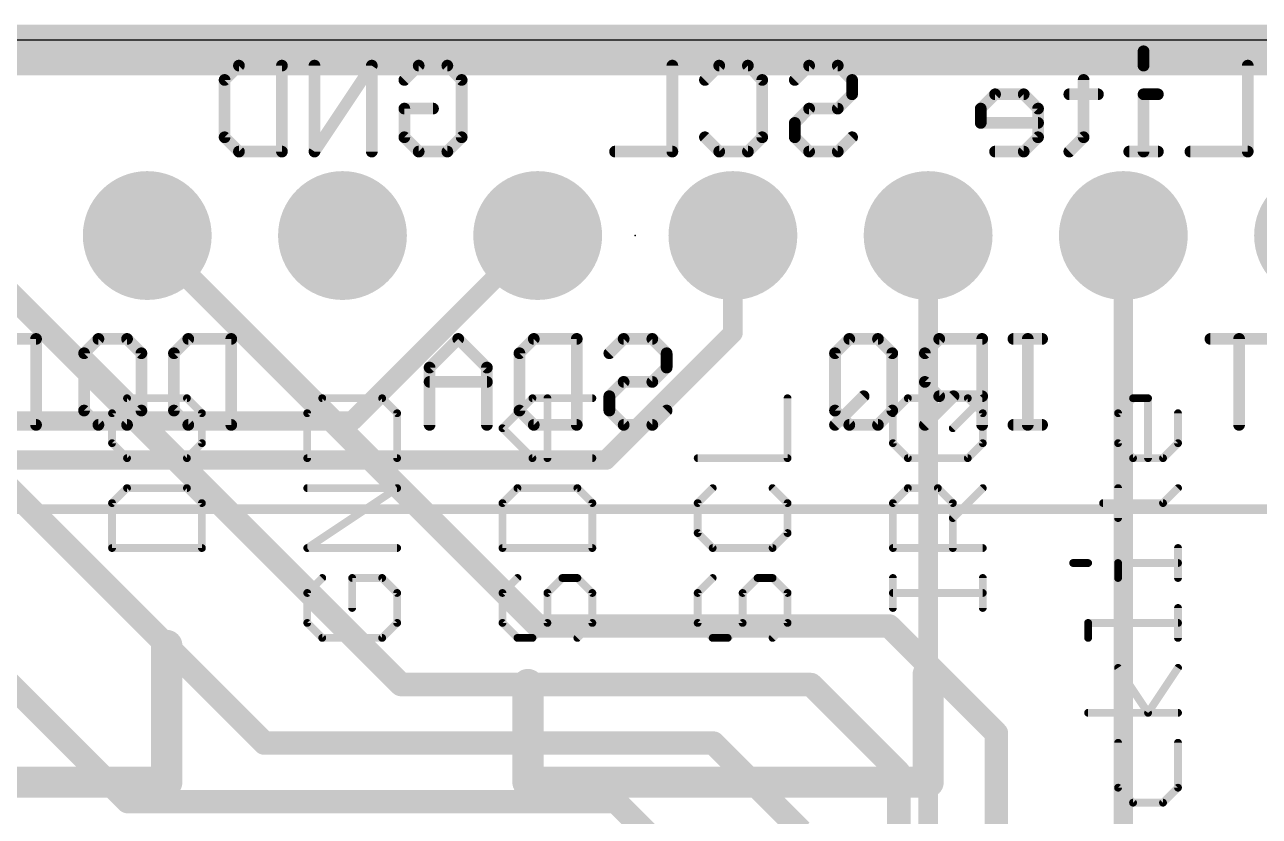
# Model space of a CAD drawing. Extents: x -31.2 to 31.2, y -41.1 to 40.8.
# Drawn here: x -7.94 to 8.12, y 30.54 to 40.84 of the extents above; entities that cross this region are included whole.
import ezdxf

# ---------------------------------------------------------------- set-up
doc = ezdxf.new("R2010")
doc.units = 0
for name, color, linetype in [('1', 12, 'CONTINUOUS'), ('16', 132, 'CONTINUOUS'), ('17', 110, 'CONTINUOUS'), ('20', 53, 'CONTINUOUS'), ('21', 40, 'CONTINUOUS'), ('22', 6, 'CONTINUOUS'), ('23', 40, 'CONTINUOUS'), ('51', 253, 'CONTINUOUS')]:
    doc.layers.add(name, color=color, linetype=linetype)

# ---------------------------------------------------------------- blocks, each defined once
blk = doc.blocks.new('RECT')
blk.add_solid([(-0.5, -0.5), (0.5, -0.5), (-0.5, 0.5), (0.5, 0.5)])
blk = doc.blocks.new('ROUNDP')
at = {"const_width": 0.5}
blk.add_lwpolyline([(0, -0.25, 1), (0, 0.25, 1), (0, -0.25)], format="xyb", dxfattribs=at)

msp = doc.modelspace()

# ---------------------------------------------------------------- linework, layer by layer
at = {"layer": '1'}
for points, const_width in [([(25.4, 40.64), (-25.4, 40.64)], 0.4064), ([(-13.97, 38.1), (-6.604, 30.734)], 0.3048), ([(-11.43, 38.1), (-4.826, 31.496)], 0.3048), ([(-8.89, 38.1), (-3.048, 32.258)], 0.3048), ([(-6.35, 38.1), (-1.27, 33.02)], 0.3048), ([(6.35, 28.768), (6.35, 38.1)], 0.254), ([(-1.27, 33.02), (3.302, 33.02)], 0.3048), ([(3.302, 33.02), (4.699, 31.623)], 0.3048), ([(-3.048, 32.258), (2.286, 32.258)], 0.3048), ([(2.286, 32.258), (3.429, 31.115)], 0.3048), ([(-4.826, 31.496), (1.016, 31.496)], 0.3048), ([(1.016, 31.496), (2.159, 30.353)], 0.3048), ([(4.699, 31.623), (4.699, 23.5712)], 0.3048), ([(3.429, 31.115), (3.429, 23.5712)], 0.3048), ([(-6.604, 30.734), (-0.254, 30.734)], 0.3048), ([(-0.254, 30.734), (0.889, 29.591)], 0.3048)]:
    msp.add_lwpolyline(points, dxfattribs=dict(at, const_width=const_width))
for points, const_width in [([(-6.2961, 38.1539, 1), (-6.4039, 38.0461)], 0.1524), ([(6.4135, 38.1, 1), (6.2865, 38.1)], 0.127), ([(-1.27, 33.0962, 1), (-1.27, 32.9438)], 0.1524), ([(-1.3239, 32.9661, 1), (-1.2161, 33.0739)], 0.1524), ([(3.3559, 33.0739, 1), (3.2481, 32.9661)], 0.1524), ([(3.302, 32.9438, 1), (3.302, 33.0962)], 0.1524), ([(-3.048, 32.3342, 1), (-3.048, 32.1818)], 0.1524), ([(-3.1019, 32.2041, 1), (-2.9941, 32.3119)], 0.1524), ([(2.3399, 32.3119, 1), (2.2321, 32.2041)], 0.1524), ([(2.286, 32.1818, 1), (2.286, 32.3342)], 0.1524), ([(-4.826, 31.5722, 1), (-4.826, 31.4198)], 0.1524), ([(1.0699, 31.5499, 1), (0.9621, 31.4421)], 0.1524), ([(1.016, 31.4198, 1), (1.016, 31.5722)], 0.1524), ([(4.7752, 31.623, 1), (4.6228, 31.623)], 0.1524), ([(4.6451, 31.5691, 1), (4.7529, 31.6769)], 0.1524), ([(-4.8799, 31.4421, 1), (-4.7721, 31.5499)], 0.1524), ([(3.5052, 31.115, 1), (3.3528, 31.115)], 0.1524), ([(3.3751, 31.0611, 1), (3.4829, 31.1689)], 0.1524), ([(-6.604, 30.8102, 1), (-6.604, 30.6578)], 0.1524), ([(-6.6579, 30.6801, 1), (-6.5501, 30.7879)], 0.1524), ([(-0.2001, 30.7879, 1), (-0.3079, 30.6801)], 0.1524), ([(-0.254, 30.6578, 1), (-0.254, 30.8102)], 0.1524)]:
    msp.add_lwpolyline(points, format="xyb", dxfattribs=dict(at, const_width=const_width))
at = {"layer": '16'}
for points, const_width in [([(25.4, 40.386), (-25.4, 40.386)], 0.4064), ([(-1.27, 38.1), (-3.683, 35.687)], 0.254), ([(1.27, 38.1), (1.27, 36.83)], 0.254), ([(3.81, 7.62), (3.81, 38.1)], 0.254), ([(6.35, 18.415), (6.35, 38.1)], 0.254), ([(1.27, 36.83), (-0.381, 35.179)], 0.254), ([(-3.683, 35.687), (-19.177, 35.687)], 0.254), ([(-0.381, 35.179), (-18.923, 35.179)], 0.254)]:
    msp.add_lwpolyline(points, dxfattribs=dict(at, const_width=const_width))
at = {"layer": '16', "const_width": 0.127}
for points in [[(-1.2251, 38.0551, 1), (-1.3149, 38.1449)], [(1.3335, 38.1, 1), (1.2065, 38.1)], [(3.8735, 38.1, 1), (3.7465, 38.1)], [(6.4135, 38.1, 1), (6.2865, 38.1)], [(1.3149, 36.7851, 1), (1.2251, 36.8749)], [(1.2065, 36.83, 1), (1.3335, 36.83)], [(-3.7279, 35.7319, 1), (-3.6381, 35.6421)], [(-3.683, 35.6235, 1), (-3.683, 35.7505)], [(-0.4259, 35.2239, 1), (-0.3361, 35.1341)], [(-0.381, 35.1155, 1), (-0.381, 35.2425)]]:
    msp.add_lwpolyline(points, format="xyb", dxfattribs=at)
at = {"layer": '20'}
msp.add_line((28.702, 40.64), (-28.702, 40.64), dxfattribs=at)
at = {"layer": '21'}
for points, const_width in [([(-6.8082, 35.7881), (-6.6133, 35.983)], 0.1016), ([(-6.6133, 35.983), (-5.8337, 35.983)], 0.1016), ([(-5.8337, 35.2034), (-6.6133, 35.983)], 0.1016), ([(-5.8337, 35.983), (-5.6388, 35.7881)], 0.1016), ([(-4.0733, 35.983), (-4.2682, 35.7881)], 0.1016), ([(-3.2937, 35.983), (-4.0733, 35.983)], 0.1016), ([(-3.0988, 35.7881), (-3.2937, 35.983)], 0.1016), ([(-1.7282, 35.5932), (-1.3384, 35.983)], 0.1016), ([(-1.3384, 35.983), (-0.5588, 35.983)], 0.1016), ([(-1.1435, 35.2034), (-1.1435, 35.983)], 0.1016), ([(1.9812, 35.2034), (1.9812, 35.983)], 0.1016), ([(3.3518, 35.7881), (3.5467, 35.983)], 0.1016), ([(3.5467, 35.983), (4.3263, 35.983)], 0.1016), ([(4.1314, 35.5932), (4.5212, 35.983)], 0.1016), ([(4.3263, 35.983), (4.5212, 35.7881)], 0.1016), ([(6.2816, 35.7881), (6.4765, 35.983)], 0.1016), ([(6.4765, 35.983), (6.6714, 35.983)], 0.1016), ([(6.6714, 35.983), (6.6714, 35.2034)], 0.1016), ([(-6.8082, 35.3983), (-6.8082, 35.7881)], 0.1016), ([(-5.6388, 35.7881), (-5.6388, 35.3983)], 0.1016), ([(-4.2682, 35.7881), (-4.2682, 35.2034)], 0.1016), ([(-3.0988, 35.2034), (-3.0988, 35.7881)], 0.1016), ([(3.3518, 35.3983), (3.3518, 35.7881)], 0.1016), ([(4.5212, 35.7881), (4.5212, 35.3983)], 0.1016), ([(6.2816, 35.3983), (6.2816, 35.7881)], 0.1016), ([(7.0612, 35.7881), (7.0612, 35.3983)], 0.1016), ([(-1.3384, 35.2034), (-1.7282, 35.5932)], 0.1016), ([(-6.6133, 35.2034), (-6.8082, 35.3983)], 0.1016), ([(-5.6388, 35.3983), (-5.8337, 35.2034)], 0.1016), ([(3.5467, 35.2034), (3.3518, 35.3983)], 0.1016), ([(4.5212, 35.3983), (4.3263, 35.2034)], 0.1016), ([(6.4765, 35.2034), (6.2816, 35.3983)], 0.1016), ([(7.0612, 35.3983), (6.8663, 35.2034)], 0.1016), ([(-5.8337, 35.2034), (-6.6133, 35.2034)], 0.1016), ([(-4.2682, 35.2034), (-3.0988, 35.2034)], 0.1016), ([(-0.5588, 35.2034), (-1.3384, 35.2034)], 0.1016), ([(0.8118, 35.2034), (1.9812, 35.2034)], 0.1016), ([(4.3263, 35.2034), (3.5467, 35.2034)], 0.1016), ([(6.8663, 35.2034), (6.4765, 35.2034)], 0.1016), ([(-6.6133, 34.8136), (-6.8082, 34.6187)], 0.1016), ([(-5.8337, 34.8136), (-6.6133, 34.8136)], 0.1016), ([(-5.6388, 34.6187), (-5.8337, 34.8136)], 0.1016), ([(-4.2682, 34.034), (-3.0988, 34.8136)], 0.1016), ([(-3.0988, 34.8136), (-4.2682, 34.8136)], 0.1016), ([(-1.5333, 34.8136), (-1.7282, 34.6187)], 0.1016), ([(-0.7537, 34.8136), (-1.5333, 34.8136)], 0.1016), ([(-0.5588, 34.6187), (-0.7537, 34.8136)], 0.1016), ([(1.0067, 34.8136), (0.8118, 34.6187)], 0.1016), ([(1.9812, 34.6187), (1.7863, 34.8136)], 0.1016), ([(3.3518, 34.6187), (3.5467, 34.8136)], 0.1016), ([(3.5467, 34.8136), (3.9365, 34.8136)], 0.1016), ([(3.9365, 34.8136), (4.1314, 34.6187)], 0.1016), ([(4.1314, 34.4238), (4.5212, 34.8136)], 0.1016), ([(6.2816, 34.4238), (6.2816, 34.8136)], 0.1016), ([(6.8663, 34.6187), (7.0612, 34.8136)], 0.1016), ([(-6.8082, 34.6187), (-6.8082, 34.034)], 0.1016), ([(-5.6388, 34.034), (-5.6388, 34.6187)], 0.1016), ([(-1.7282, 34.6187), (-1.7282, 34.034)], 0.1016), ([(-0.5588, 34.034), (-0.5588, 34.6187)], 0.1016), ([(0.8118, 34.6187), (0.8118, 34.2289)], 0.1016), ([(1.9812, 34.2289), (1.9812, 34.6187)], 0.1016), ([(3.3518, 34.034), (3.3518, 34.6187)], 0.1016), ([(4.1314, 34.6187), (4.1314, 34.034)], 0.1016), ([(6.0867, 34.6187), (6.8663, 34.6187)], 0.1016), ([(0.8118, 34.2289), (1.0067, 34.034)], 0.1016), ([(1.7863, 34.034), (1.9812, 34.2289)], 0.1016), ([(-6.8082, 34.034), (-5.6388, 34.034)], 0.1016), ([(-3.0988, 34.034), (-4.2682, 34.034)], 0.1016), ([(-1.7282, 34.034), (-0.5588, 34.034)], 0.1016), ([(1.0067, 34.034), (1.7863, 34.034)], 0.1016), ([(4.5212, 34.034), (3.3518, 34.034)], 0.1016), ([(7.0612, 33.6442), (7.0612, 34.034)], 0.1016), ([(5.6969, 33.8391), (5.8918, 33.8391)], 0.1016), ([(6.2816, 33.6442), (6.2816, 33.8391)], 0.1016), ([(6.2816, 33.8391), (7.0612, 33.8391)], 0.1016), ([(-4.0733, 33.6442), (-4.2682, 33.4493)], 0.1016), ([(-3.2937, 33.6442), (-3.6835, 33.6442)], 0.1016), ([(-3.6835, 33.6442), (-3.6835, 33.2544)], 0.1016), ([(-3.0988, 33.4493), (-3.2937, 33.6442)], 0.1016), ([(-1.5333, 33.6442), (-1.7282, 33.4493)], 0.1016), ([(-1.1435, 33.4493), (-0.9486, 33.6442)], 0.1016), ([(-0.9486, 33.6442), (-0.7537, 33.6442)], 0.1016), ([(-0.7537, 33.6442), (-0.5588, 33.4493)], 0.1016), ([(1.0067, 33.6442), (0.8118, 33.4493)], 0.1016), ([(1.3965, 33.4493), (1.5914, 33.6442)], 0.1016), ([(1.5914, 33.6442), (1.7863, 33.6442)], 0.1016), ([(1.7863, 33.6442), (1.9812, 33.4493)], 0.1016), ([(3.3518, 33.2544), (3.3518, 33.6442)], 0.1016), ([(4.5212, 33.2544), (4.5212, 33.6442)], 0.1016), ([(-4.2682, 33.4493), (-4.2682, 33.0595)], 0.1016), ([(-3.0988, 33.0595), (-3.0988, 33.4493)], 0.1016), ([(-1.7282, 33.4493), (-1.7282, 33.0595)], 0.1016), ([(-1.1435, 33.0595), (-1.1435, 33.4493)], 0.1016), ([(-0.5588, 33.4493), (-0.5588, 33.0595)], 0.1016), ([(0.8118, 33.4493), (0.8118, 33.0595)], 0.1016), ([(1.3965, 33.0595), (1.3965, 33.4493)], 0.1016), ([(1.9812, 33.4493), (1.9812, 33.0595)], 0.1016), ([(4.5212, 33.4493), (3.3518, 33.4493)], 0.1016), ([(7.0612, 32.8646), (7.0612, 33.2544)], 0.1016), ([(-4.2682, 33.0595), (-4.0733, 32.8646)], 0.1016), ([(-3.2937, 32.8646), (-3.0988, 33.0595)], 0.1016), ([(-1.7282, 33.0595), (-1.5333, 32.8646)], 0.1016), ([(-1.3384, 32.8646), (-1.1435, 33.0595)], 0.1016), ([(-0.5588, 33.0595), (-0.7537, 32.8646)], 0.1016), ([(0.8118, 33.0595), (1.0067, 32.8646)], 0.1016), ([(1.2016, 32.8646), (1.3965, 33.0595)], 0.1016), ([(1.9812, 33.0595), (1.7863, 32.8646)], 0.1016), ([(5.8918, 32.8646), (5.8918, 33.0595)], 0.1016), ([(5.8918, 33.0595), (7.0612, 33.0595)], 0.1016), ([(-6.096, 30.988), (-6.096, 32.766)], 0.4064), ([(-4.0733, 32.8646), (-3.2937, 32.8646)], 0.1016), ([(-1.5333, 32.8646), (-1.3384, 32.8646)], 0.1016), ([(1.0067, 32.8646), (1.2016, 32.8646)], 0.1016), ([(-1.397, 32.258), (-1.397, 30.988)], 0.4064), ([(3.81, 30.988), (3.81, 32.385)], 0.4064), ([(6.6714, 31.8901), (6.2816, 32.4748)], 0.1016), ([(7.0612, 32.4748), (6.6714, 31.8901)], 0.1016), ([(7.0612, 31.8901), (5.8918, 31.8901)], 0.1016), ([(6.2816, 31.5003), (6.2816, 30.9156)], 0.1016), ([(7.0612, 30.9156), (7.0612, 31.5003)], 0.1016), ([(-24.13, 30.988), (-6.096, 30.988)], 0.4064), ([(-1.397, 30.988), (3.81, 30.988)], 0.4064), ([(6.2816, 30.9156), (6.4765, 30.7207)], 0.1016), ([(6.8663, 30.7207), (7.0612, 30.9156)], 0.1016), ([(6.4765, 30.7207), (6.8663, 30.7207)], 0.1016)]:
    msp.add_lwpolyline(points, dxfattribs=dict(at, const_width=const_width))
for points, const_width in [([(-6.5953, 36.001, 1), (-6.6313, 35.965)], 0.0508), ([(-6.6133, 36.0084, 1), (-6.6133, 35.9576)], 0.0508), ([(-6.5953, 35.965, 1), (-6.6313, 36.001)], 0.0508), ([(-5.8157, 36.001, 1), (-5.8517, 35.965)], 0.0508), ([(-5.8337, 35.9576, 1), (-5.8337, 36.0084)], 0.0508), ([(-4.0733, 36.0084, 1), (-4.0733, 35.9576)], 0.0508), ([(-4.0553, 35.965, 1), (-4.0913, 36.001)], 0.0508), ([(-3.2757, 36.001, 1), (-3.3117, 35.965)], 0.0508), ([(-3.2937, 35.9576, 1), (-3.2937, 36.0084)], 0.0508), ([(-1.3384, 36.0084, 1), (-1.3384, 35.9576)], 0.0508), ([(-1.3204, 35.965, 1), (-1.3564, 36.001)], 0.0508), ([(-1.1181, 35.983, 1), (-1.1689, 35.983)], 0.0508), ([(-0.5588, 35.9576, 1), (-0.5588, 36.0084)], 0.0508), ([(2.0066, 35.983, 1), (1.9558, 35.983)], 0.0508), ([(3.5467, 36.0084, 1), (3.5467, 35.9576)], 0.0508), ([(3.5647, 35.965, 1), (3.5287, 36.001)], 0.0508), ([(4.3443, 36.001, 1), (4.3083, 35.965)], 0.0508), ([(4.3263, 35.9576, 1), (4.3263, 36.0084)], 0.0508), ([(4.5392, 35.965, 1), (4.5032, 36.001)], 0.0508), ([(6.4765, 36.0084, 1), (6.4765, 35.9576)], 0.0508), ([(6.4945, 35.965, 1), (6.4585, 36.0009)], 0.0508), ([(6.6968, 35.983, 1), (6.646, 35.983)], 0.0508), ([(6.6714, 35.9576, 1), (6.6714, 36.0084)], 0.0508), ([(-6.8262, 35.8061, 1), (-6.7902, 35.7701)], 0.0508), ([(-6.7828, 35.7881, 1), (-6.8336, 35.7881)], 0.0508), ([(-5.6134, 35.7881, 1), (-5.6642, 35.7881)], 0.0508), ([(-5.6568, 35.7701, 1), (-5.6208, 35.8061)], 0.0508), ([(-4.2862, 35.8061, 1), (-4.2502, 35.7701)], 0.0508), ([(-4.2428, 35.7881, 1), (-4.2936, 35.7881)], 0.0508), ([(-3.0734, 35.7881, 1), (-3.1242, 35.7881)], 0.0508), ([(-3.1168, 35.7701, 1), (-3.0808, 35.8061)], 0.0508), ([(3.3338, 35.8061, 1), (3.3698, 35.7701)], 0.0508), ([(3.3772, 35.7881, 1), (3.3264, 35.7881)], 0.0508), ([(4.5466, 35.7881, 1), (4.4958, 35.7881)], 0.0508), ([(4.5032, 35.7701, 1), (4.5392, 35.8061)], 0.0508), ([(6.307, 35.7881, 1), (6.2562, 35.7881)], 0.0508), ([(6.2636, 35.806, 1), (6.2996, 35.7701)], 0.0508), ([(7.0866, 35.7881, 1), (7.0358, 35.7881)], 0.0508), ([(-1.7102, 35.6112, 1), (-1.7462, 35.5752)], 0.0508), ([(-1.7462, 35.6112, 1), (-1.7102, 35.5752)], 0.0508), ([(4.1134, 35.6112, 1), (4.1494, 35.5752)], 0.0508), ([(-6.7902, 35.4163, 1), (-6.8262, 35.3803)], 0.0508), ([(-6.8336, 35.3983, 1), (-6.7828, 35.3983)], 0.0508), ([(-5.6642, 35.3983, 1), (-5.6134, 35.3983)], 0.0508), ([(-5.6208, 35.3803, 1), (-5.6568, 35.4163)], 0.0508), ([(3.3698, 35.4163, 1), (3.3338, 35.3803)], 0.0508), ([(3.3264, 35.3983, 1), (3.3772, 35.3983)], 0.0508), ([(4.4958, 35.3983, 1), (4.5466, 35.3983)], 0.0508), ([(4.5392, 35.3803, 1), (4.5032, 35.4163)], 0.0508), ([(6.2996, 35.4162, 1), (6.2636, 35.3803)], 0.0508), ([(6.2562, 35.3983, 1), (6.307, 35.3983)], 0.0508), ([(7.0358, 35.3983, 1), (7.0866, 35.3983)], 0.0508), ([(7.0792, 35.3803, 1), (7.0432, 35.4162)], 0.0508), ([(-6.6133, 35.2288, 1), (-6.6133, 35.178)], 0.0508), ([(-6.6313, 35.1854, 1), (-6.5953, 35.2214)], 0.0508), ([(-5.8517, 35.2214, 1), (-5.8157, 35.1854)], 0.0508), ([(-5.8517, 35.1854, 1), (-5.8157, 35.2214)], 0.0508), ([(-5.8337, 35.178, 1), (-5.8337, 35.2288)], 0.0508), ([(-4.2682, 35.2288, 1), (-4.2682, 35.178)], 0.0508), ([(-4.2936, 35.2034, 1), (-4.2428, 35.2034)], 0.0508), ([(-3.1242, 35.2034, 1), (-3.0734, 35.2034)], 0.0508), ([(-3.0988, 35.178, 1), (-3.0988, 35.2288)], 0.0508), ([(-1.3384, 35.2288, 1), (-1.3384, 35.178)], 0.0508), ([(-1.3564, 35.1854, 1), (-1.3204, 35.2214)], 0.0508), ([(-1.1689, 35.2034, 1), (-1.1181, 35.2034)], 0.0508), ([(-0.5588, 35.178, 1), (-0.5588, 35.2288)], 0.0508), ([(0.8118, 35.2288, 1), (0.8118, 35.178)], 0.0508), ([(1.9558, 35.2034, 1), (2.0066, 35.2034)], 0.0508), ([(1.9812, 35.178, 1), (1.9812, 35.2288)], 0.0508), ([(3.5467, 35.2288, 1), (3.5467, 35.178)], 0.0508), ([(3.5287, 35.1854, 1), (3.5647, 35.2214)], 0.0508), ([(4.3083, 35.2214, 1), (4.3443, 35.1854)], 0.0508), ([(4.3263, 35.178, 1), (4.3263, 35.2288)], 0.0508), ([(6.4765, 35.2288, 1), (6.4765, 35.178)], 0.0508), ([(6.4585, 35.1854, 1), (6.4945, 35.2213)], 0.0508), ([(6.646, 35.2034, 1), (6.6968, 35.2034)], 0.0508), ([(6.8483, 35.2213, 1), (6.8843, 35.1854)], 0.0508), ([(6.8663, 35.178, 1), (6.8663, 35.2288)], 0.0508), ([(-6.6133, 34.839, 1), (-6.6133, 34.7882)], 0.0508), ([(-6.5953, 34.7956, 1), (-6.6313, 34.8316)], 0.0508), ([(-5.8157, 34.8316, 1), (-5.8517, 34.7956)], 0.0508), ([(-5.8337, 34.7882, 1), (-5.8337, 34.839)], 0.0508), ([(-4.2682, 34.839, 1), (-4.2682, 34.7882)], 0.0508), ([(-3.0847, 34.7925, 1), (-3.1129, 34.8347)], 0.0508), ([(-3.0988, 34.7882, 1), (-3.0988, 34.839)], 0.0508), ([(-1.5333, 34.839, 1), (-1.5333, 34.7882)], 0.0508), ([(-1.5153, 34.7956, 1), (-1.5513, 34.8316)], 0.0508), ([(-0.7357, 34.8316, 1), (-0.7717, 34.7956)], 0.0508), ([(-0.7537, 34.7882, 1), (-0.7537, 34.839)], 0.0508), ([(1.0247, 34.7956, 1), (0.9887, 34.8316)], 0.0508), ([(1.8043, 34.8316, 1), (1.7683, 34.7956)], 0.0508), ([(3.5467, 34.839, 1), (3.5467, 34.7882)], 0.0508), ([(3.5647, 34.7956, 1), (3.5287, 34.8316)], 0.0508), ([(3.9545, 34.8316, 1), (3.9185, 34.7956)], 0.0508), ([(3.9365, 34.7882, 1), (3.9365, 34.839)], 0.0508), ([(4.5392, 34.7956, 1), (4.5032, 34.8316)], 0.0508), ([(6.307, 34.8136, 1), (6.2562, 34.8136)], 0.0508), ([(7.0792, 34.7956, 1), (7.0432, 34.8315)], 0.0508), ([(-6.8262, 34.6367, 1), (-6.7902, 34.6007)], 0.0508), ([(-6.7828, 34.6187, 1), (-6.8336, 34.6187)], 0.0508), ([(-5.6134, 34.6187, 1), (-5.6642, 34.6187)], 0.0508), ([(-5.6568, 34.6007, 1), (-5.6208, 34.6367)], 0.0508), ([(-1.7462, 34.6367, 1), (-1.7102, 34.6007)], 0.0508), ([(-1.7028, 34.6187, 1), (-1.7536, 34.6187)], 0.0508), ([(-0.5334, 34.6187, 1), (-0.5842, 34.6187)], 0.0508), ([(-0.5768, 34.6007, 1), (-0.5408, 34.6367)], 0.0508), ([(0.7938, 34.6367, 1), (0.8298, 34.6007)], 0.0508), ([(0.8372, 34.6187, 1), (0.7864, 34.6187)], 0.0508), ([(2.0066, 34.6187, 1), (1.9558, 34.6187)], 0.0508), ([(1.9632, 34.6007, 1), (1.9992, 34.6367)], 0.0508), ([(3.3338, 34.6367, 1), (3.3698, 34.6007)], 0.0508), ([(3.3772, 34.6187, 1), (3.3264, 34.6187)], 0.0508), ([(4.1568, 34.6187, 1), (4.106, 34.6187)], 0.0508), ([(4.1134, 34.6007, 1), (4.1494, 34.6367)], 0.0508), ([(6.0867, 34.6441, 1), (6.0867, 34.5933)], 0.0508), ([(6.8483, 34.6366, 1), (6.8843, 34.6007)], 0.0508), ([(6.8663, 34.5933, 1), (6.8663, 34.6441)], 0.0508), ([(4.1134, 34.4418, 1), (4.1494, 34.4058)], 0.0508), ([(6.2562, 34.4238, 1), (6.307, 34.4238)], 0.0508), ([(0.8298, 34.2469, 1), (0.7938, 34.2109)], 0.0508), ([(0.7864, 34.2289, 1), (0.8372, 34.2289)], 0.0508), ([(1.9558, 34.2289, 1), (2.0066, 34.2289)], 0.0508), ([(1.9992, 34.2109, 1), (1.9632, 34.2469)], 0.0508), ([(-6.8082, 34.0594, 1), (-6.8082, 34.0086)], 0.0508), ([(-6.8336, 34.034, 1), (-6.7828, 34.034)], 0.0508), ([(-5.6642, 34.034, 1), (-5.6134, 34.034)], 0.0508), ([(-5.6388, 34.0086, 1), (-5.6388, 34.0594)], 0.0508), ([(-4.2682, 34.0594, 1), (-4.2682, 34.0086)], 0.0508), ([(-4.2823, 34.0551, 1), (-4.2541, 34.0129)], 0.0508), ([(-3.0988, 34.0086, 1), (-3.0988, 34.0594)], 0.0508), ([(-1.7282, 34.0594, 1), (-1.7282, 34.0086)], 0.0508), ([(-1.7536, 34.034, 1), (-1.7028, 34.034)], 0.0508), ([(-0.5842, 34.034, 1), (-0.5334, 34.034)], 0.0508), ([(-0.5588, 34.0086, 1), (-0.5588, 34.0594)], 0.0508), ([(1.0067, 34.0594, 1), (1.0067, 34.0086)], 0.0508), ([(0.9887, 34.016, 1), (1.0247, 34.052)], 0.0508), ([(1.7683, 34.052, 1), (1.8043, 34.016)], 0.0508), ([(1.7863, 34.0086, 1), (1.7863, 34.0594)], 0.0508), ([(3.3518, 34.0594, 1), (3.3518, 34.0086)], 0.0508), ([(3.3264, 34.034, 1), (3.3772, 34.034)], 0.0508), ([(4.106, 34.034, 1), (4.1568, 34.034)], 0.0508), ([(4.5212, 34.0086, 1), (4.5212, 34.0594)], 0.0508), ([(7.0866, 34.034, 1), (7.0358, 34.034)], 0.0508), ([(5.6969, 33.8645, 1), (5.6969, 33.8137)], 0.0508), ([(5.8918, 33.8137, 1), (5.8918, 33.8645)], 0.0508), ([(6.307, 33.8391, 1), (6.2562, 33.8391)], 0.0508), ([(6.2816, 33.8645, 1), (6.2816, 33.8137)], 0.0508), ([(7.0612, 33.8137, 1), (7.0612, 33.8645)], 0.0508), ([(-4.0553, 33.6262, 1), (-4.0913, 33.6622)], 0.0508), ([(-3.6835, 33.6696, 1), (-3.6835, 33.6188)], 0.0508), ([(-3.6581, 33.6442, 1), (-3.7089, 33.6442)], 0.0508), ([(-3.2757, 33.6622, 1), (-3.3117, 33.6262)], 0.0508), ([(-3.2937, 33.6188, 1), (-3.2937, 33.6696)], 0.0508), ([(-1.5153, 33.6262, 1), (-1.5513, 33.6622)], 0.0508), ([(-0.9486, 33.6696, 1), (-0.9486, 33.6188)], 0.0508), ([(-0.9306, 33.6262, 1), (-0.9666, 33.6622)], 0.0508), ([(-0.7357, 33.6622, 1), (-0.7717, 33.6262)], 0.0508), ([(-0.7537, 33.6188, 1), (-0.7537, 33.6696)], 0.0508), ([(1.0247, 33.6262, 1), (0.9887, 33.6622)], 0.0508), ([(1.5914, 33.6696, 1), (1.5914, 33.6188)], 0.0508), ([(1.6094, 33.6262, 1), (1.5734, 33.6622)], 0.0508), ([(1.8043, 33.6622, 1), (1.7683, 33.6262)], 0.0508), ([(1.7863, 33.6188, 1), (1.7863, 33.6696)], 0.0508), ([(3.3772, 33.6442, 1), (3.3264, 33.6442)], 0.0508), ([(4.5466, 33.6442, 1), (4.4958, 33.6442)], 0.0508), ([(6.2562, 33.6442, 1), (6.307, 33.6442)], 0.0508), ([(7.0358, 33.6442, 1), (7.0866, 33.6442)], 0.0508), ([(-4.2862, 33.4673, 1), (-4.2502, 33.4313)], 0.0508), ([(-4.2428, 33.4493, 1), (-4.2936, 33.4493)], 0.0508), ([(-3.0734, 33.4493, 1), (-3.1242, 33.4493)], 0.0508), ([(-3.1168, 33.4313, 1), (-3.0808, 33.4673)], 0.0508), ([(-1.7462, 33.4673, 1), (-1.7102, 33.4313)], 0.0508), ([(-1.7028, 33.4493, 1), (-1.7536, 33.4493)], 0.0508), ([(-1.1615, 33.4673, 1), (-1.1255, 33.4313)], 0.0508), ([(-1.1181, 33.4493, 1), (-1.1689, 33.4493)], 0.0508), ([(-0.5334, 33.4493, 1), (-0.5842, 33.4493)], 0.0508), ([(-0.5768, 33.4313, 1), (-0.5408, 33.4673)], 0.0508), ([(0.7938, 33.4673, 1), (0.8298, 33.4313)], 0.0508), ([(0.8372, 33.4493, 1), (0.7864, 33.4493)], 0.0508), ([(1.3785, 33.4673, 1), (1.4145, 33.4313)], 0.0508), ([(1.4219, 33.4493, 1), (1.3711, 33.4493)], 0.0508), ([(2.0066, 33.4493, 1), (1.9558, 33.4493)], 0.0508), ([(1.9632, 33.4313, 1), (1.9992, 33.4673)], 0.0508), ([(3.3518, 33.4747, 1), (3.3518, 33.4239)], 0.0508), ([(4.5212, 33.4239, 1), (4.5212, 33.4747)], 0.0508), ([(-3.7089, 33.2544, 1), (-3.6581, 33.2544)], 0.0508), ([(3.3264, 33.2544, 1), (3.3772, 33.2544)], 0.0508), ([(4.4958, 33.2544, 1), (4.5466, 33.2544)], 0.0508), ([(7.0866, 33.2544, 1), (7.0358, 33.2544)], 0.0508), ([(-4.2502, 33.0775, 1), (-4.2862, 33.0415)], 0.0508), ([(-3.0808, 33.0415, 1), (-3.1168, 33.0775)], 0.0508), ([(-1.7102, 33.0775, 1), (-1.7462, 33.0415)], 0.0508), ([(-1.1255, 33.0415, 1), (-1.1615, 33.0775)], 0.0508), ([(-0.5408, 33.0415, 1), (-0.5768, 33.0775)], 0.0508), ([(0.8298, 33.0775, 1), (0.7938, 33.0415)], 0.0508), ([(1.4145, 33.0415, 1), (1.3785, 33.0775)], 0.0508), ([(1.9992, 33.0415, 1), (1.9632, 33.0775)], 0.0508), ([(5.9172, 33.0595, 1), (5.8664, 33.0595)], 0.0508), ([(5.8918, 33.0849, 1), (5.8918, 33.0341)], 0.0508), ([(7.0612, 33.0341, 1), (7.0612, 33.0849)], 0.0508), ([(-5.9944, 32.766, 1), (-6.1976, 32.766)], 0.2032), ([(-4.2936, 33.0595, 1), (-4.2428, 33.0595)], 0.0508), ([(-3.1242, 33.0595, 1), (-3.0734, 33.0595)], 0.0508), ([(-1.7536, 33.0595, 1), (-1.7028, 33.0595)], 0.0508), ([(-1.1689, 33.0595, 1), (-1.1181, 33.0595)], 0.0508), ([(-0.5842, 33.0595, 1), (-0.5334, 33.0595)], 0.0508), ([(0.7864, 33.0595, 1), (0.8372, 33.0595)], 0.0508), ([(1.3711, 33.0595, 1), (1.4219, 33.0595)], 0.0508), ([(1.9558, 33.0595, 1), (2.0066, 33.0595)], 0.0508), ([(-4.0733, 32.89, 1), (-4.0733, 32.8392)], 0.0508), ([(-4.0913, 32.8466, 1), (-4.0553, 32.8826)], 0.0508), ([(-3.3117, 32.8826, 1), (-3.2757, 32.8466)], 0.0508), ([(-3.2937, 32.8392, 1), (-3.2937, 32.89)], 0.0508), ([(-1.5333, 32.89, 1), (-1.5333, 32.8392)], 0.0508), ([(-1.5513, 32.8466, 1), (-1.5153, 32.8826)], 0.0508), ([(-1.3564, 32.8826, 1), (-1.3204, 32.8466)], 0.0508), ([(-1.3384, 32.8392, 1), (-1.3384, 32.89)], 0.0508), ([(-0.7717, 32.8826, 1), (-0.7357, 32.8466)], 0.0508), ([(1.0067, 32.89, 1), (1.0067, 32.8392)], 0.0508), ([(0.9887, 32.8466, 1), (1.0247, 32.8826)], 0.0508), ([(1.1836, 32.8826, 1), (1.2196, 32.8466)], 0.0508), ([(1.2016, 32.8392, 1), (1.2016, 32.89)], 0.0508), ([(1.7683, 32.8826, 1), (1.8043, 32.8466)], 0.0508), ([(5.8664, 32.8646, 1), (5.9172, 32.8646)], 0.0508), ([(7.0358, 32.8646, 1), (7.0866, 32.8646)], 0.0508), ([(-1.2954, 32.258, 1), (-1.4986, 32.258)], 0.2032), ([(3.9116, 32.385, 1), (3.7084, 32.385)], 0.2032), ([(6.3027, 32.4889, 1), (6.2605, 32.4607)], 0.0508), ([(7.0823, 32.4607, 1), (7.0401, 32.4889)], 0.0508), ([(5.8918, 31.9155, 1), (5.8918, 31.8647)], 0.0508), ([(6.6503, 31.9042, 1), (6.6925, 31.876)], 0.0508), ([(6.6503, 31.876, 1), (6.6925, 31.9042)], 0.0508), ([(7.0612, 31.8647, 1), (7.0612, 31.9155)], 0.0508), ([(6.307, 31.5003, 1), (6.2562, 31.5003)], 0.0508), ([(7.0866, 31.5003, 1), (7.0358, 31.5003)], 0.0508), ([(-6.096, 30.8864, 1), (-6.096, 31.0896)], 0.2032), ([(-1.397, 31.0896, 1), (-1.397, 30.8864)], 0.2032), ([(3.81, 30.8864, 1), (3.81, 31.0896)], 0.2032), ([(-6.1976, 30.988, 1), (-5.9944, 30.988)], 0.2032), ([(-1.4986, 30.988, 1), (-1.2954, 30.988)], 0.2032), ([(3.7084, 30.988, 1), (3.9116, 30.988)], 0.2032), ([(6.2996, 30.9336, 1), (6.2636, 30.8976)], 0.0508), ([(6.2562, 30.9156, 1), (6.307, 30.9156)], 0.0508), ([(7.0358, 30.9156, 1), (7.0866, 30.9156)], 0.0508), ([(7.0792, 30.8976, 1), (7.0432, 30.9336)], 0.0508), ([(6.4765, 30.7461, 1), (6.4765, 30.6953)], 0.0508), ([(6.4585, 30.7027, 1), (6.4945, 30.7387)], 0.0508), ([(6.8483, 30.7387, 1), (6.8843, 30.7027)], 0.0508), ([(6.8663, 30.6953, 1), (6.8663, 30.7461)], 0.0508)]:
    msp.add_lwpolyline(points, format="xyb", dxfattribs=dict(at, const_width=const_width))
at = {"layer": '22'}
for points, const_width in [([(6.613, 40.4972), (6.613, 40.3108)], 0.1524), ([(-5.3436, 40.1243), (-5.1572, 40.3108)], 0.1524), ([(-5.1572, 40.3108), (-4.5979, 40.3108)], 0.1524), ([(-4.5979, 40.3108), (-4.5979, 39.1922)], 0.1524), ([(-3.4285, 40.3108), (-4.1742, 39.1922)], 0.1524), ([(-4.1742, 39.1922), (-4.1742, 40.3108)], 0.1524), ([(-3.4285, 39.1922), (-3.4285, 40.3108)], 0.1524), ([(-3.0048, 40.1243), (-2.8184, 40.3108)], 0.1524), ([(-2.8184, 40.3108), (-2.4455, 40.3108)], 0.1524), ([(-2.4455, 40.3108), (-2.2591, 40.1243)], 0.1524), ([(0.4821, 40.3108), (0.4821, 39.1922)], 0.1524), ([(0.9058, 40.1243), (1.0922, 40.3108)], 0.1524), ([(1.0922, 40.3108), (1.4651, 40.3108)], 0.1524), ([(1.4651, 40.3108), (1.6515, 40.1243)], 0.1524), ([(2.0752, 40.1243), (2.2616, 40.3108)], 0.1524), ([(2.2616, 40.3108), (2.6345, 40.3108)], 0.1524), ([(2.6345, 40.3108), (2.8209, 40.1243)], 0.1524), ([(7.9688, 40.3108), (7.9688, 39.1922)], 0.1524), ([(-5.3436, 39.3786), (-5.3436, 40.1243)], 0.1524), ([(-2.2591, 40.1243), (-2.2591, 39.3786)], 0.1524), ([(1.6515, 40.1243), (1.6515, 39.3786)], 0.1524), ([(2.8209, 40.1243), (2.8209, 39.9379)], 0.1524), ([(5.8334, 40.1243), (5.8334, 39.3786)], 0.1524), ([(2.8209, 39.9379), (2.6345, 39.7515)], 0.1524), ([(4.6809, 39.9379), (4.4945, 39.7515)], 0.1524), ([(5.0538, 39.9379), (4.6809, 39.9379)], 0.1524), ([(5.2402, 39.7515), (5.0538, 39.9379)], 0.1524), ([(6.0198, 39.9379), (5.647, 39.9379)], 0.1524), ([(6.7994, 39.9379), (6.613, 39.9379)], 0.1524), ([(6.613, 39.9379), (6.613, 39.1922)], 0.1524), ([(-3.0048, 39.3786), (-3.0048, 39.7515)], 0.1524), ([(-3.0048, 39.7515), (-2.632, 39.7515)], 0.1524), ([(2.2616, 39.7515), (2.0752, 39.565)], 0.1524), ([(2.6345, 39.7515), (2.2616, 39.7515)], 0.1524), ([(4.4945, 39.7515), (4.4945, 39.565)], 0.1524), ([(5.2402, 39.3786), (5.2402, 39.7515)], 0.1524), ([(2.0752, 39.565), (2.0752, 39.3786)], 0.1524), ([(4.4945, 39.565), (5.2402, 39.565)], 0.1524), ([(-5.1572, 39.1922), (-5.3436, 39.3786)], 0.1524), ([(-2.8184, 39.1922), (-3.0048, 39.3786)], 0.1524), ([(-2.2591, 39.3786), (-2.4455, 39.1922)], 0.1524), ([(1.0922, 39.1922), (0.9058, 39.3786)], 0.1524), ([(1.6515, 39.3786), (1.4651, 39.1922)], 0.1524), ([(2.0752, 39.3786), (2.2616, 39.1922)], 0.1524), ([(2.6345, 39.1922), (2.8209, 39.3786)], 0.1524), ([(5.0538, 39.1922), (5.2402, 39.3786)], 0.1524), ([(5.8334, 39.3786), (5.647, 39.1922)], 0.1524), ([(-4.5979, 39.1922), (-5.1572, 39.1922)], 0.1524), ([(-2.4455, 39.1922), (-2.8184, 39.1922)], 0.1524), ([(0.4821, 39.1922), (-0.2636, 39.1922)], 0.1524), ([(1.4651, 39.1922), (1.0922, 39.1922)], 0.1524), ([(2.2616, 39.1922), (2.6345, 39.1922)], 0.1524), ([(4.6809, 39.1922), (5.0538, 39.1922)], 0.1524), ([(6.7994, 39.1922), (6.4266, 39.1922)], 0.1524), ([(7.9688, 39.1922), (7.2231, 39.1922)], 0.1524), ([(-8.3561, 36.7548), (-7.7968, 36.7548)], 0.1524), ([(-7.7968, 36.7548), (-7.7968, 35.6362)], 0.1524), ([(-6.9855, 36.7548), (-7.1719, 36.5683)], 0.1524), ([(-6.6126, 36.7548), (-6.9855, 36.7548)], 0.1524), ([(-6.4262, 36.5683), (-6.6126, 36.7548)], 0.1524), ([(-6.0025, 36.5683), (-5.8161, 36.7548)], 0.1524), ([(-5.8161, 36.7548), (-5.2568, 36.7548)], 0.1524), ([(-5.2568, 36.7548), (-5.2568, 35.6362)], 0.1524), ([(-2.3037, 36.7548), (-2.6766, 36.3819)], 0.1524), ([(-1.9309, 36.3819), (-2.3037, 36.7548)], 0.1524), ([(-1.5072, 36.5683), (-1.3208, 36.7548)], 0.1524), ([(-1.3208, 36.7548), (-0.7615, 36.7548)], 0.1524), ([(-0.7615, 36.7548), (-0.7615, 35.6362)], 0.1524), ([(-0.3378, 36.5683), (-0.1514, 36.7548)], 0.1524), ([(-0.1514, 36.7548), (0.2215, 36.7548)], 0.1524), ([(0.2215, 36.7548), (0.4079, 36.5683)], 0.1524), ([(2.7847, 36.7548), (2.5983, 36.5683)], 0.1524), ([(3.1576, 36.7548), (2.7847, 36.7548)], 0.1524), ([(3.344, 36.5683), (3.1576, 36.7548)], 0.1524), ([(3.9541, 36.7548), (3.7677, 36.5683)], 0.1524), ([(4.5134, 36.7548), (3.9541, 36.7548)], 0.1524), ([(4.5134, 35.6362), (4.5134, 36.7548)], 0.1524), ([(5.293, 36.7548), (4.9201, 36.7548)], 0.1524), ([(5.1066, 35.6362), (5.1066, 36.7548)], 0.1524), ([(8.2291, 36.7548), (7.4834, 36.7548)], 0.1524), ([(7.8563, 35.6362), (7.8563, 36.7548)], 0.1524), ([(-7.1719, 36.5683), (-7.1719, 35.8226)], 0.1524), ([(-6.4262, 35.8226), (-7.1719, 36.5683)], 0.1524), ([(-6.4262, 35.8226), (-6.4262, 36.5683)], 0.1524), ([(-6.0025, 35.8226), (-6.0025, 36.5683)], 0.1524), ([(-1.5072, 35.8226), (-1.5072, 36.5683)], 0.1524), ([(0.4079, 36.5683), (0.4079, 36.3819)], 0.1524), ([(2.5983, 36.5683), (2.5983, 35.8226)], 0.1524), ([(3.344, 35.8226), (3.344, 36.5683)], 0.1524), ([(3.7677, 36.5683), (3.7677, 36.1955)], 0.1524), ([(-2.6766, 36.3819), (-2.6766, 35.6362)], 0.1524), ([(-1.9309, 35.6362), (-1.9309, 36.3819)], 0.1524), ([(0.4079, 36.3819), (0.2215, 36.1955)], 0.1524), ([(-1.9309, 36.1955), (-2.6766, 36.1955)], 0.1524), ([(-0.1514, 36.1955), (-0.3378, 36.0091)], 0.1524), ([(0.2215, 36.1955), (-0.1514, 36.1955)], 0.1524), ([(3.7677, 36.1955), (3.9541, 36.0091)], 0.1524), ([(-0.3378, 36.0091), (-0.3378, 35.8226)], 0.1524), ([(2.9712, 36.0091), (2.5983, 35.6362)], 0.1524), ([(4.1406, 36.0091), (3.7677, 35.6362)], 0.1524), ([(3.9541, 36.0091), (4.5134, 36.0091)], 0.1524), ([(-7.1719, 35.8226), (-6.9855, 35.6362)], 0.1524), ([(-6.6126, 35.6362), (-6.4262, 35.8226)], 0.1524), ([(-5.8161, 35.6362), (-6.0025, 35.8226)], 0.1524), ([(-1.3208, 35.6362), (-1.5072, 35.8226)], 0.1524), ([(-0.3378, 35.8226), (-0.1514, 35.6362)], 0.1524), ([(0.2215, 35.6362), (0.4079, 35.8226)], 0.1524), ([(2.5983, 35.8226), (2.7847, 35.6362)], 0.1524), ([(3.1576, 35.6362), (3.344, 35.8226)], 0.1524), ([(-7.7968, 35.6362), (-8.3561, 35.6362)], 0.1524), ([(-6.9855, 35.6362), (-6.6126, 35.6362)], 0.1524), ([(-5.2568, 35.6362), (-5.8161, 35.6362)], 0.1524), ([(-0.7615, 35.6362), (-1.3208, 35.6362)], 0.1524), ([(-0.1514, 35.6362), (0.2215, 35.6362)], 0.1524), ([(2.7847, 35.6362), (3.1576, 35.6362)], 0.1524), ([(5.293, 35.6362), (4.9201, 35.6362)], 0.1524), ([(25.1, 34.54), (-25.1, 34.54)], 0.127)]:
    msp.add_lwpolyline(points, dxfattribs=dict(at, const_width=const_width))
at = {"layer": '22', "const_width": 0.0762}
for points in [[(6.6511, 40.4972, 1), (6.5749, 40.4972)], [(-5.1572, 40.3489, 1), (-5.1572, 40.2727)], [(-5.1302, 40.2838, 1), (-5.1841, 40.3377)], [(-4.5598, 40.3108, 1), (-4.636, 40.3108)], [(-4.5979, 40.2727, 1), (-4.5979, 40.3489)], [(-4.1361, 40.3108, 1), (-4.2123, 40.3108)], [(-3.3904, 40.3108, 1), (-3.4666, 40.3108)], [(-3.3968, 40.2896, 1), (-3.4602, 40.3319)], [(-2.8184, 40.3489, 1), (-2.8184, 40.2727)], [(-2.7914, 40.2838, 1), (-2.8453, 40.3377)], [(-2.4186, 40.3377, 1), (-2.4725, 40.2838)], [(-2.4455, 40.2727, 1), (-2.4455, 40.3489)], [(0.5202, 40.3108, 1), (0.444, 40.3108)], [(1.0922, 40.3489, 1), (1.0922, 40.2727)], [(1.1192, 40.2838, 1), (1.0653, 40.3377)], [(1.492, 40.3377, 1), (1.4381, 40.2838)], [(1.4651, 40.2727, 1), (1.4651, 40.3489)], [(2.2616, 40.3489, 1), (2.2616, 40.2727)], [(2.2886, 40.2838, 1), (2.2347, 40.3377)], [(2.6614, 40.3377, 1), (2.6075, 40.2838)], [(2.6345, 40.2727, 1), (2.6345, 40.3489)], [(6.5749, 40.3108, 1), (6.6511, 40.3108)], [(8.0069, 40.3108, 1), (7.9307, 40.3108)], [(-5.3055, 40.1243, 1), (-5.3817, 40.1243)], [(-5.3705, 40.1513, 1), (-5.3167, 40.0974)], [(-3.0317, 40.1513, 1), (-2.9779, 40.0974)], [(-2.221, 40.1243, 1), (-2.2972, 40.1243)], [(-2.286, 40.0974, 1), (-2.2322, 40.1513)], [(0.8789, 40.1513, 1), (0.9327, 40.0974)], [(1.6896, 40.1243, 1), (1.6134, 40.1243)], [(1.6246, 40.0974, 1), (1.6784, 40.1513)], [(2.0483, 40.1513, 1), (2.1021, 40.0974)], [(2.859, 40.1243, 1), (2.7828, 40.1243)], [(2.794, 40.0974, 1), (2.8478, 40.1513)], [(5.8715, 40.1243, 1), (5.7953, 40.1243)], [(2.8478, 39.911, 1), (2.794, 39.9648)], [(4.6809, 39.976, 1), (4.6809, 39.8998)], [(4.7079, 39.911, 1), (4.654, 39.9648)], [(5.0807, 39.9648, 1), (5.0268, 39.911)], [(5.0538, 39.8998, 1), (5.0538, 39.976)], [(5.647, 39.976, 1), (5.647, 39.8998)], [(6.0198, 39.8998, 1), (6.0198, 39.976)], [(6.613, 39.976, 1), (6.613, 39.8998)], [(6.6511, 39.9379, 1), (6.5749, 39.9379)], [(6.7994, 39.8998, 1), (6.7994, 39.976)], [(2.7828, 39.9379, 1), (2.859, 39.9379)], [(-2.9667, 39.7515, 1), (-3.0429, 39.7515)], [(-3.0048, 39.7896, 1), (-3.0048, 39.7134)], [(-2.632, 39.7134, 1), (-2.632, 39.7896)], [(2.2616, 39.7896, 1), (2.2616, 39.7134)], [(2.2886, 39.7245, 1), (2.2347, 39.7784)], [(2.6075, 39.7784, 1), (2.6614, 39.7245)], [(2.6345, 39.7134, 1), (2.6345, 39.7896)], [(4.5326, 39.7515, 1), (4.4564, 39.7515)], [(4.4676, 39.7784, 1), (4.5214, 39.7245)], [(5.2783, 39.7515, 1), (5.2021, 39.7515)], [(5.2133, 39.7245, 1), (5.2672, 39.7784)], [(2.1133, 39.565, 1), (2.0371, 39.565)], [(2.0483, 39.592, 1), (2.1021, 39.5381)], [(4.4945, 39.6031, 1), (4.4945, 39.5269)], [(4.4564, 39.565, 1), (4.5326, 39.565)], [(5.2402, 39.5269, 1), (5.2402, 39.6031)], [(-5.3167, 39.4056, 1), (-5.3705, 39.3517)], [(-5.3817, 39.3786, 1), (-5.3055, 39.3786)], [(-2.9779, 39.4056, 1), (-3.0317, 39.3517)], [(-3.0429, 39.3786, 1), (-2.9667, 39.3786)], [(-2.2972, 39.3786, 1), (-2.221, 39.3786)], [(-2.2322, 39.3517, 1), (-2.286, 39.4056)], [(0.9327, 39.4056, 1), (0.8789, 39.3517)], [(1.6134, 39.3786, 1), (1.6896, 39.3786)], [(1.6784, 39.3517, 1), (1.6246, 39.4056)], [(2.1021, 39.4056, 1), (2.0483, 39.3517)], [(2.0371, 39.3786, 1), (2.1133, 39.3786)], [(2.8478, 39.3517, 1), (2.794, 39.4056)], [(5.2021, 39.3786, 1), (5.2783, 39.3786)], [(5.2672, 39.3517, 1), (5.2133, 39.4056)], [(5.7953, 39.3786, 1), (5.8715, 39.3786)], [(5.8603, 39.3517, 1), (5.8064, 39.4056)], [(-5.1572, 39.2303, 1), (-5.1572, 39.1541)], [(-5.1841, 39.1653, 1), (-5.1302, 39.2191)], [(-4.636, 39.1922, 1), (-4.5598, 39.1922)], [(-4.5979, 39.1541, 1), (-4.5979, 39.2303)], [(-4.2059, 39.2133, 1), (-4.1425, 39.1711)], [(-4.2123, 39.1922, 1), (-4.1361, 39.1922)], [(-3.4666, 39.1922, 1), (-3.3904, 39.1922)], [(-2.8184, 39.2303, 1), (-2.8184, 39.1541)], [(-2.8453, 39.1653, 1), (-2.7914, 39.2191)], [(-2.4725, 39.2191, 1), (-2.4186, 39.1653)], [(-2.4455, 39.1541, 1), (-2.4455, 39.2303)], [(-0.2636, 39.2303, 1), (-0.2636, 39.1541)], [(0.444, 39.1922, 1), (0.5202, 39.1922)], [(0.4821, 39.1541, 1), (0.4821, 39.2303)], [(1.0922, 39.2303, 1), (1.0922, 39.1541)], [(1.0653, 39.1653, 1), (1.1192, 39.2191)], [(1.4381, 39.2191, 1), (1.492, 39.1653)], [(1.4651, 39.1541, 1), (1.4651, 39.2303)], [(2.2616, 39.2303, 1), (2.2616, 39.1541)], [(2.2347, 39.1653, 1), (2.2886, 39.2191)], [(2.6075, 39.2191, 1), (2.6614, 39.1653)], [(2.6345, 39.1541, 1), (2.6345, 39.2303)], [(4.6809, 39.2303, 1), (4.6809, 39.1541)], [(5.0268, 39.2191, 1), (5.0807, 39.1653)], [(5.0538, 39.1541, 1), (5.0538, 39.2303)], [(5.62, 39.2191, 1), (5.6739, 39.1653)], [(6.4266, 39.2303, 1), (6.4266, 39.1541)], [(6.5749, 39.1922, 1), (6.6511, 39.1922)], [(6.7994, 39.1541, 1), (6.7994, 39.2303)], [(7.2231, 39.2303, 1), (7.2231, 39.1541)], [(7.9307, 39.1922, 1), (8.0069, 39.1922)], [(7.9688, 39.1541, 1), (7.9688, 39.2303)], [(-7.7587, 36.7548, 1), (-7.8349, 36.7548)], [(-7.7968, 36.7167, 1), (-7.7968, 36.7929)], [(-6.9855, 36.7929, 1), (-6.9855, 36.7167)], [(-6.9585, 36.7278, 1), (-7.0124, 36.7817)], [(-6.5857, 36.7817, 1), (-6.6396, 36.7278)], [(-6.6126, 36.7167, 1), (-6.6126, 36.7929)], [(-5.8161, 36.7929, 1), (-5.8161, 36.7167)], [(-5.7891, 36.7278, 1), (-5.843, 36.7817)], [(-5.2187, 36.7548, 1), (-5.2949, 36.7548)], [(-5.2568, 36.7167, 1), (-5.2568, 36.7929)], [(-2.2768, 36.7817, 1), (-2.3307, 36.7278)], [(-2.2768, 36.7278, 1), (-2.3307, 36.7817)], [(-1.3208, 36.7929, 1), (-1.3208, 36.7167)], [(-1.2938, 36.7278, 1), (-1.3477, 36.7817)], [(-0.7234, 36.7548, 1), (-0.7996, 36.7548)], [(-0.7615, 36.7167, 1), (-0.7615, 36.7929)], [(-0.1514, 36.7929, 1), (-0.1514, 36.7167)], [(-0.1244, 36.7278, 1), (-0.1783, 36.7817)], [(0.2484, 36.7817, 1), (0.1945, 36.7278)], [(0.2215, 36.7167, 1), (0.2215, 36.7929)], [(2.7847, 36.7929, 1), (2.7847, 36.7167)], [(2.8117, 36.7278, 1), (2.7578, 36.7817)], [(3.1845, 36.7817, 1), (3.1306, 36.7278)], [(3.1576, 36.7167, 1), (3.1576, 36.7929)], [(3.9541, 36.7929, 1), (3.9541, 36.7167)], [(3.9811, 36.7278, 1), (3.9272, 36.7817)], [(4.5515, 36.7548, 1), (4.4753, 36.7548)], [(4.5134, 36.7167, 1), (4.5134, 36.7929)], [(4.9201, 36.7929, 1), (4.9201, 36.7167)], [(5.1447, 36.7548, 1), (5.0685, 36.7548)], [(5.293, 36.7167, 1), (5.293, 36.7929)], [(7.4834, 36.7929, 1), (7.4834, 36.7167)], [(7.8944, 36.7548, 1), (7.8182, 36.7548)], [(-7.1338, 36.5683, 1), (-7.21, 36.5683)], [(-7.145, 36.5953, 1), (-7.1988, 36.5414)], [(-7.1988, 36.5953, 1), (-7.145, 36.5414)], [(-6.3881, 36.5683, 1), (-6.4643, 36.5683)], [(-6.4531, 36.5414, 1), (-6.3993, 36.5953)], [(-5.9644, 36.5683, 1), (-6.0406, 36.5683)], [(-6.0294, 36.5953, 1), (-5.9756, 36.5414)], [(-1.4691, 36.5683, 1), (-1.5453, 36.5683)], [(-1.5341, 36.5953, 1), (-1.4803, 36.5414)], [(-0.3647, 36.5953, 1), (-0.3109, 36.5414)], [(0.446, 36.5683, 1), (0.3698, 36.5683)], [(0.381, 36.5414, 1), (0.4348, 36.5953)], [(2.6364, 36.5683, 1), (2.5602, 36.5683)], [(2.5714, 36.5953, 1), (2.6252, 36.5414)], [(3.3821, 36.5683, 1), (3.3059, 36.5683)], [(3.3171, 36.5414, 1), (3.3709, 36.5953)], [(3.8058, 36.5683, 1), (3.7296, 36.5683)], [(3.7408, 36.5953, 1), (3.7946, 36.5414)], [(-2.6385, 36.3819, 1), (-2.7147, 36.3819)], [(-2.7035, 36.4088, 1), (-2.6497, 36.355)], [(-1.8928, 36.3819, 1), (-1.969, 36.3819)], [(-1.9578, 36.355, 1), (-1.904, 36.4088)], [(0.3698, 36.3819, 1), (0.446, 36.3819)], [(0.4348, 36.355, 1), (0.381, 36.4088)], [(-2.6766, 36.2336, 1), (-2.6766, 36.1574)], [(-1.9309, 36.1574, 1), (-1.9309, 36.2336)], [(-0.1514, 36.2336, 1), (-0.1514, 36.1574)], [(-0.1244, 36.1685, 1), (-0.1783, 36.2224)], [(0.1945, 36.2224, 1), (0.2484, 36.1685)], [(0.2215, 36.1574, 1), (0.2215, 36.2336)], [(3.7946, 36.2224, 1), (3.7408, 36.1685)], [(3.7296, 36.1955, 1), (3.8058, 36.1955)], [(-0.2997, 36.0091, 1), (-0.3759, 36.0091)], [(-0.3647, 36.036, 1), (-0.3109, 35.9821)], [(2.9981, 35.9821, 1), (2.9442, 36.036)], [(3.9541, 36.0472, 1), (3.9541, 35.971)], [(3.9272, 35.9821, 1), (3.9811, 36.036)], [(4.1675, 35.9821, 1), (4.1136, 36.036)], [(4.5134, 35.971, 1), (4.5134, 36.0472)], [(-7.145, 35.8496, 1), (-7.1988, 35.7957)], [(-7.21, 35.8226, 1), (-7.1338, 35.8226)], [(-6.4643, 35.8226, 1), (-6.3881, 35.8226)], [(-6.3993, 35.7957, 1), (-6.4531, 35.8496)], [(-6.4531, 35.7957, 1), (-6.3993, 35.8496)], [(-5.9756, 35.8496, 1), (-6.0294, 35.7957)], [(-6.0406, 35.8226, 1), (-5.9644, 35.8226)], [(-1.4803, 35.8496, 1), (-1.5341, 35.7957)], [(-1.5453, 35.8226, 1), (-1.4691, 35.8226)], [(-0.3109, 35.8496, 1), (-0.3647, 35.7957)], [(-0.3759, 35.8226, 1), (-0.2997, 35.8226)], [(0.4348, 35.7957, 1), (0.381, 35.8496)], [(2.6252, 35.8496, 1), (2.5714, 35.7957)], [(2.5602, 35.8226, 1), (2.6364, 35.8226)], [(3.3059, 35.8226, 1), (3.3821, 35.8226)], [(3.3709, 35.7957, 1), (3.3171, 35.8496)], [(-7.8349, 35.6362, 1), (-7.7587, 35.6362)], [(-7.7968, 35.5981, 1), (-7.7968, 35.6743)], [(-6.9855, 35.6743, 1), (-6.9855, 35.5981)], [(-7.0124, 35.6093, 1), (-6.9585, 35.6631)], [(-6.6396, 35.6631, 1), (-6.5857, 35.6093)], [(-6.6126, 35.5981, 1), (-6.6126, 35.6743)], [(-5.8161, 35.6743, 1), (-5.8161, 35.5981)], [(-5.843, 35.6093, 1), (-5.7891, 35.6631)], [(-5.2949, 35.6362, 1), (-5.2187, 35.6362)], [(-5.2568, 35.5981, 1), (-5.2568, 35.6743)], [(-2.7147, 35.6362, 1), (-2.6385, 35.6362)], [(-1.969, 35.6362, 1), (-1.8928, 35.6362)], [(-1.3208, 35.6743, 1), (-1.3208, 35.5981)], [(-1.3477, 35.6093, 1), (-1.2938, 35.6631)], [(-0.7996, 35.6362, 1), (-0.7234, 35.6362)], [(-0.7615, 35.5981, 1), (-0.7615, 35.6743)], [(-0.1514, 35.6743, 1), (-0.1514, 35.5981)], [(-0.1783, 35.6093, 1), (-0.1244, 35.6631)], [(0.1945, 35.6631, 1), (0.2484, 35.6093)], [(0.2215, 35.5981, 1), (0.2215, 35.6743)], [(2.5714, 35.6631, 1), (2.6252, 35.6093)], [(2.7847, 35.6743, 1), (2.7847, 35.5981)], [(2.7578, 35.6093, 1), (2.8117, 35.6631)], [(3.1306, 35.6631, 1), (3.1845, 35.6093)], [(3.1576, 35.5981, 1), (3.1576, 35.6743)], [(3.7408, 35.6631, 1), (3.7946, 35.6093)], [(4.4753, 35.6362, 1), (4.5515, 35.6362)], [(4.9201, 35.6743, 1), (4.9201, 35.5981)], [(5.0685, 35.6362, 1), (5.1447, 35.6362)], [(5.293, 35.5981, 1), (5.293, 35.6743)], [(7.8182, 35.6362, 1), (7.8944, 35.6362)]]:
    msp.add_lwpolyline(points, format="xyb", dxfattribs=at)
at = {"layer": '23'}
msp.add_point((0, 38.1), dxfattribs=at)

# ---------------------------------------------------------------- block references
at = {"layer": '17', "xscale": 1.6764, "yscale": 1.6764, "rotation": 270}
for p in [(-6.35, 38.1), (-6.35, 38.1), (-3.81, 38.1), (-3.81, 38.1), (-1.27, 38.1), (-1.27, 38.1), (1.27, 38.1), (1.27, 38.1), (3.81, 38.1), (3.81, 38.1), (6.35, 38.1), (6.35, 38.1), (8.89, 38.1), (8.89, 38.1)]:
    msp.add_blockref('ROUNDP', p, dxfattribs=at)
at = {"layer": '51', "xscale": 0.508, "yscale": 0.508, "rotation": 180}
for p in [(-6.35, 38.1), (-3.81, 38.1), (-1.27, 38.1), (1.27, 38.1), (3.81, 38.1), (6.35, 38.1)]:
    msp.add_blockref('RECT', p, dxfattribs=at)

doc.saveas('drawing.dxf')
